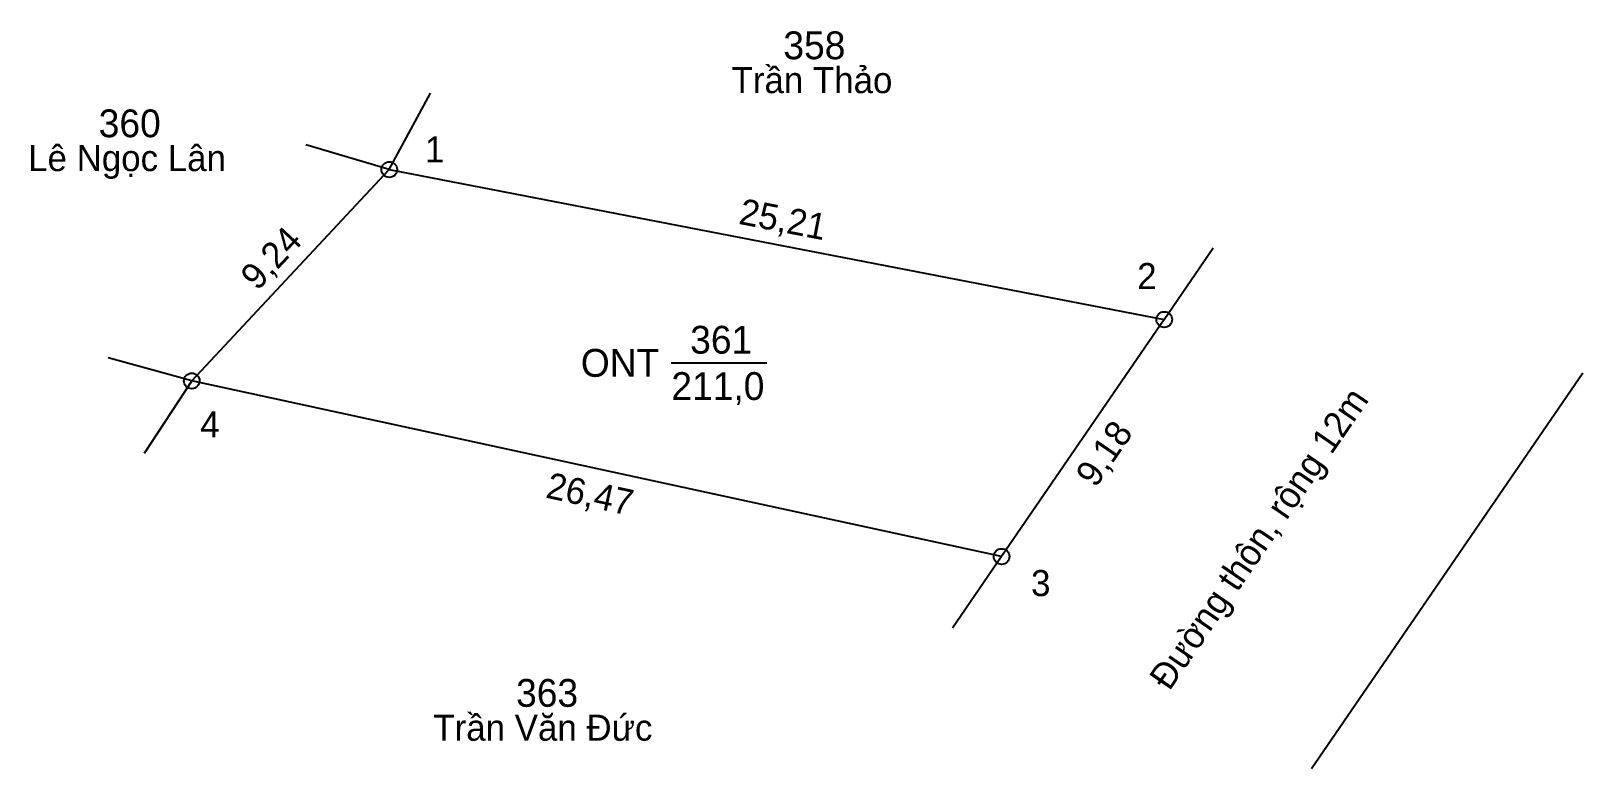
# Model space of a CAD drawing. Extents: x 540595.7 to 540645.3, y 1835210.8 to 1835234.4.
import ezdxf

# ---------------------------------------------------------------- set-up
doc = ezdxf.new("R2010")
doc.units = 0
for name, color, linetype in [('CanhThua', 7, 'Continuous'), ('ChieuDaiCanhThua', 7, 'Continuous'), ('MocDinhThua', 7, 'Continuous'), ('NhanDiaChinhThua', 7, 'Continuous'), ('NhanTuCan', 7, 'Continuous'), ('RauThua', 7, 'Continuous'), ('SoHieuDinhThua', 7, 'Continuous'), ('TenChuLanCan', 7, 'Continuous')]:
    doc.layers.add(name, color=color, linetype=linetype)

msp = doc.modelspace()

# ---------------------------------------------------------------- linework, layer by layer
at = {"layer": 'CanhThua'}
for p, q in [((540600.864, 1835223.184), (540607.172, 1835229.936)), ((540607.172, 1835229.936), (540631.921, 1835225.146)), ((540631.921, 1835225.146), (540626.729, 1835217.575)), ((540645.295, 1835223.43), (540636.625, 1835210.788)), ((540626.729, 1835217.575), (540600.864, 1835223.184))]:
    msp.add_line(p, q, dxfattribs=at)
at = {"layer": 'MocDinhThua'}
for centre in [(540607.172, 1835229.936), (540631.921, 1835225.146), (540600.864, 1835223.184), (540626.729, 1835217.575)]:
    msp.add_circle(centre, 0.25, dxfattribs=at)
at = {"layer": 'NhanDiaChinhThua'}
msp.add_line((540616.18, 1835223.76), (540619.226, 1835223.76), dxfattribs=at)
at = {"layer": 'RauThua'}
for p, q in [((540607.172, 1835229.936), (540608.486, 1835232.381)), ((540607.172, 1835229.936), (540604.512, 1835230.728)), ((540631.921, 1835225.146), (540633.49, 1835227.435)), ((540600.864, 1835223.184), (540598.19, 1835223.927)), ((540600.864, 1835223.184), (540599.344, 1835220.862)), ((540626.729, 1835217.575), (540625.16, 1835215.286))]:
    msp.add_line(p, q, dxfattribs=at)

# ---------------------------------------------------------------- texts
at = {"layer": 'ChieuDaiCanhThua'}
for s, height, rotation, p in [('25,21', 0.8326, 349.0462, (540618.302, 1835228.206)), ('9,24', 0.8326, 46.9471, (540602.961, 1835226.038)), ('Đường thôn, rộng 12m', 0.83263, 55.5587, (540632.084, 1835213.254)), ('9,18', 0.8326, 55.5587, (540629.73, 1835219.742)), ('26,47', 0.8326, 347.7645, (540612.136, 1835219.462))]:
    msp.add_text(s, height=height, rotation=rotation, dxfattribs=at).set_placement(p)
at = {"layer": 'NhanDiaChinhThua'}
for s, p in [('361', (540616.782, 1835224.056)), ('ONT', (540613.289, 1835223.316)), ('211,0', (540616.181, 1835222.576))]:
    msp.add_text(s, height=0.8881, dxfattribs=at).set_placement(p)
at = {"layer": 'NhanTuCan'}
for s, p in [('358', (540619.757, 1835233.461)), ('360', (540597.892, 1835230.969)), ('363', (540611.222, 1835212.774))]:
    msp.add_text(s, height=0.8881, dxfattribs=at).set_placement(p)
at = {"layer": 'SoHieuDinhThua'}
for s, p in [('1', (540608.311, 1835230.163)), ('2', (540631.059, 1835226.117)), ('4', (540601.137, 1835221.38)), ('3', (540627.669, 1835216.31))]:
    msp.add_text(s, height=0.833, dxfattribs=at).set_placement(p)
at = {"layer": 'TenChuLanCan'}
for s, height, p in [('Trần Thảo', 0.8326, (540618.104, 1835232.378)), ('Lê Ngọc Lân', 0.83263, (540595.64, 1835229.887)), ('Trần Văn Đức', 0.83263, (540608.58, 1835211.691))]:
    msp.add_text(s, height=height, dxfattribs=at).set_placement(p)

doc.saveas('drawing.dxf')
